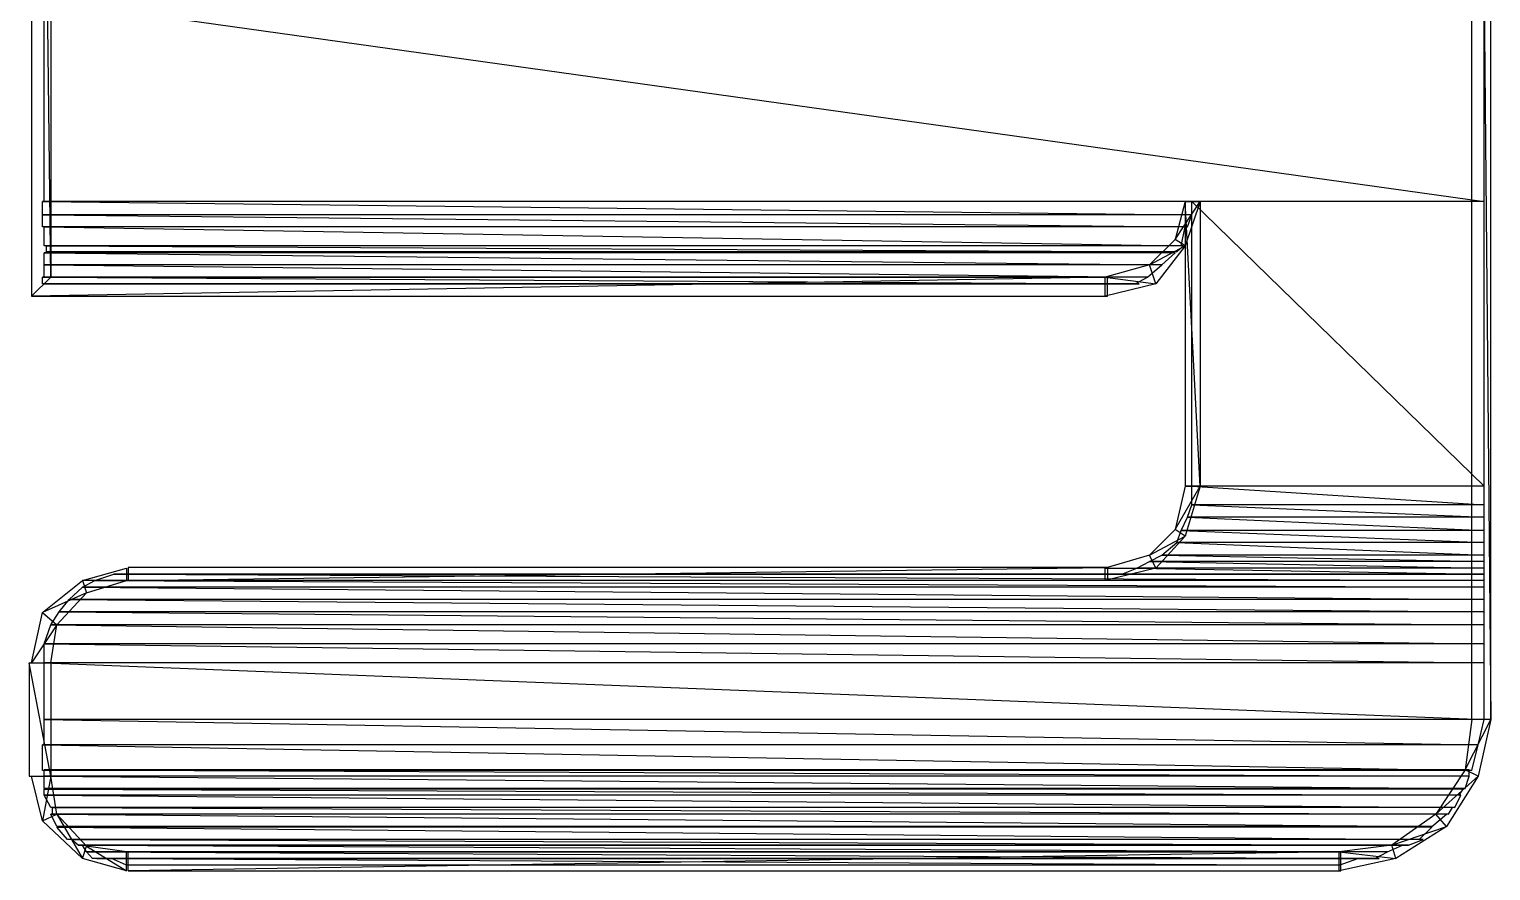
# Model space of a CAD drawing. Header units: millimetres. Extents: x 10 to 831, y 7 to 587.
# Drawn here: x 756.909 to 759.358, y 85.976 to 87.386 of the extents above; entities that cross this region are included whole.
import ezdxf

# ---------------------------------------------------------------- set-up
doc = ezdxf.new("R2010")
doc.units = ezdxf.units.MM
doc.layers.get('0').update_dxf_attribs({"linetype": 'CONTINUOUS'})

msp = doc.modelspace()

# ---------------------------------------------------------------- linework, layer by layer
at = {"color": 0}
for p, q in [((756.945, 86.9707), (756.913, 89.7117)), ((756.913, 89.7117), (756.913, 86.9389)), ((756.945, 86.9707), (756.913, 89.7117)), ((756.945, 86.9707), (756.913, 89.7117)), ((756.913, 89.7117), (756.913, 86.9389)), ((756.945, 86.9707), (756.913, 89.7117)), ((756.945, 89.7117), (756.945, 86.9707)), ((759.326, 89.7117), (759.358, 86.2295)), ((759.326, 89.7117), (759.358, 86.2295)), ((759.326, 89.7117), (759.358, 86.2295)), ((759.326, 89.7117), (759.358, 86.2295)), ((759.326, 86.2295), (759.326, 89.7117)), ((759.358, 86.2295), (759.358, 89.7117)), ((759.358, 86.2295), (759.358, 89.7117)), ((756.934, 87.4353), (759.347, 87.0977)), ((756.934, 87.4353), (759.347, 87.0977)), ((756.934, 87.4353), (759.347, 87.0977)), ((756.934, 87.4353), (759.347, 87.0977)), ((756.934, 87.0977), (756.934, 87.4353)), ((759.347, 87.0977), (759.347, 87.4353)), ((759.347, 87.0977), (759.347, 87.4353)), ((758.857, 87.0977), (756.931, 87.0977)), ((756.931, 87.0977), (758.857, 87.0754)), ((756.931, 87.0977), (758.857, 87.0754)), ((758.857, 87.0977), (756.931, 87.0977)), ((756.931, 87.0977), (758.857, 87.0754)), ((756.931, 87.0977), (758.857, 87.0754)), ((756.931, 87.0754), (756.931, 87.0977)), ((759.347, 87.0977), (756.934, 87.0977)), ((759.347, 87.0977), (756.934, 87.0977)), ((758.829, 87.0342), (758.871, 87.0977)), ((758.829, 87.0342), (758.871, 87.0977)), ((758.829, 87.0342), (758.871, 87.0977)), ((758.829, 87.0342), (758.871, 87.0977)), ((758.846, 87.0977), (758.829, 87.0342)), ((758.871, 86.6207), (758.846, 87.0977)), ((758.846, 87.0977), (758.846, 86.6207)), ((758.871, 86.6207), (758.846, 87.0977)), ((758.846, 87.0977), (758.871, 87.0977)), ((758.871, 86.6207), (758.846, 87.0977)), ((758.846, 87.0977), (758.846, 86.6207)), ((758.871, 86.6207), (758.846, 87.0977)), ((758.846, 87.0977), (758.871, 87.0977)), ((758.871, 87.0977), (758.846, 87.0232)), ((758.871, 87.0977), (758.846, 87.0977)), ((758.871, 87.0977), (758.846, 87.0232)), ((758.871, 87.0977), (758.846, 87.0977)), ((758.857, 87.0754), (758.857, 87.0977)), ((758.857, 87.0754), (758.857, 87.0977)), ((759.347, 87.0977), (758.857, 87.0977)), ((758.857, 87.0977), (759.347, 86.6207)), ((758.857, 87.0977), (759.347, 86.6207)), ((759.347, 87.0977), (758.857, 87.0977)), ((758.857, 87.0977), (759.347, 86.6207)), ((758.857, 87.0977), (759.347, 86.6207)), ((758.857, 86.6207), (758.857, 87.0977)), ((758.871, 87.0977), (758.871, 86.6207)), ((759.347, 86.6207), (759.347, 87.0977)), ((759.347, 86.6207), (759.347, 87.0977)), ((758.857, 87.0754), (756.931, 87.0754)), ((758.857, 87.0754), (756.931, 87.0754)), ((758.857, 87.0754), (756.931, 87.0754)), ((756.931, 87.0754), (758.85, 87.055)), ((756.931, 87.0754), (758.85, 87.055)), ((758.857, 87.0754), (756.931, 87.0754)), ((756.931, 87.0754), (758.85, 87.055)), ((756.931, 87.0754), (758.85, 87.055)), ((756.931, 87.055), (756.931, 87.0754)), ((758.85, 87.055), (758.857, 87.0754)), ((758.85, 87.055), (758.857, 87.0754)), ((758.85, 87.055), (756.931, 87.055)), ((758.85, 87.055), (756.931, 87.055)), ((758.846, 87.055), (756.934, 87.055)), ((756.934, 87.055), (758.839, 87.0232)), ((756.934, 87.055), (758.839, 87.0232)), ((758.846, 87.055), (756.934, 87.055)), ((756.934, 87.055), (758.839, 87.0232)), ((756.934, 87.055), (758.839, 87.0232)), ((756.934, 87.0232), (756.934, 87.055)), ((758.839, 87.0232), (758.846, 87.055)), ((758.839, 87.0232), (758.846, 87.055)), ((758.839, 87.0232), (756.934, 87.0232)), ((758.839, 87.0232), (756.934, 87.0232)), ((758.843, 87.0232), (756.938, 87.0232)), ((756.938, 87.0232), (758.832, 87.0133)), ((756.938, 87.0232), (758.832, 87.0133)), ((758.843, 87.0232), (756.938, 87.0232)), ((756.938, 87.0232), (758.832, 87.0133)), ((756.938, 87.0232), (758.832, 87.0133)), ((756.938, 87.0133), (756.938, 87.0232)), ((758.832, 87.0133), (756.938, 87.0133)), ((758.832, 87.0133), (756.938, 87.0133)), ((758.829, 87.0342), (758.786, 86.9915)), ((758.829, 87.0342), (758.786, 86.9915)), ((758.786, 86.9915), (758.846, 87.0232)), ((758.786, 86.9915), (758.846, 87.0232)), ((758.786, 86.9915), (758.846, 87.0232)), ((758.786, 86.9915), (758.846, 87.0232)), ((758.846, 87.0232), (758.797, 86.9597)), ((758.846, 87.0232), (758.797, 86.9597)), ((758.846, 87.0232), (758.829, 87.0342)), ((758.846, 87.0232), (758.829, 87.0342)), ((758.846, 87.0232), (758.829, 87.0342)), ((758.846, 87.0232), (758.829, 87.0342)), ((758.832, 87.0133), (758.843, 87.0232)), ((758.832, 87.0133), (758.843, 87.0232)), ((758.829, 87.0119), (756.934, 87.0119)), ((756.934, 87.0119), (758.807, 86.9915)), ((756.934, 87.0119), (758.807, 86.9915)), ((758.829, 87.0119), (756.934, 87.0119)), ((756.934, 87.0119), (758.807, 86.9915)), ((756.934, 87.0119), (758.807, 86.9915)), ((756.934, 86.9915), (756.934, 87.0119)), ((758.807, 86.9915), (756.934, 86.9915)), ((758.807, 86.9915), (756.934, 86.9915)), ((758.807, 86.9915), (756.934, 86.9915)), ((756.934, 86.9915), (758.783, 86.9707)), ((756.934, 86.9915), (758.783, 86.9707)), ((758.807, 86.9915), (756.934, 86.9915)), ((756.934, 86.9915), (758.783, 86.9707)), ((756.934, 86.9915), (758.783, 86.9707)), ((756.934, 86.9707), (756.934, 86.9915)), ((758.786, 86.9915), (758.712, 86.9707)), ((758.786, 86.9915), (758.712, 86.9707)), ((758.783, 86.9707), (758.807, 86.9915)), ((758.783, 86.9707), (758.807, 86.9915)), ((758.797, 86.9597), (758.786, 86.9915)), ((758.797, 86.9597), (758.786, 86.9915)), ((758.797, 86.9597), (758.786, 86.9915)), ((758.797, 86.9597), (758.786, 86.9915)), ((758.807, 86.9915), (758.829, 87.0119)), ((758.807, 86.9915), (758.829, 87.0119)), ((758.716, 86.9707), (756.913, 86.9389)), ((758.716, 86.9707), (756.913, 86.9389)), ((756.913, 86.9389), (756.945, 86.9707)), ((756.913, 86.9389), (756.945, 86.9707)), ((758.716, 86.9707), (756.913, 86.9389)), ((758.716, 86.9707), (756.913, 86.9389)), ((756.913, 86.9389), (756.945, 86.9707)), ((756.913, 86.9389), (756.945, 86.9707)), ((758.783, 86.9707), (756.931, 86.9707)), ((756.931, 86.9707), (758.762, 86.9597)), ((756.931, 86.9707), (758.762, 86.9597)), ((758.783, 86.9707), (756.931, 86.9707)), ((756.931, 86.9707), (758.762, 86.9597)), ((756.931, 86.9707), (758.762, 86.9597)), ((756.931, 86.9597), (756.931, 86.9707)), ((758.783, 86.9707), (756.934, 86.9707)), ((758.783, 86.9707), (756.934, 86.9707)), ((756.945, 86.9707), (758.716, 86.9707)), ((756.945, 86.9707), (758.716, 86.9707)), ((758.712, 86.9389), (758.712, 86.9707)), ((758.712, 86.9707), (758.797, 86.9597)), ((758.712, 86.9707), (758.797, 86.9597)), ((758.712, 86.9389), (758.712, 86.9707)), ((758.712, 86.9707), (758.797, 86.9597)), ((758.712, 86.9707), (758.797, 86.9597)), ((758.716, 86.9389), (758.716, 86.9707)), ((758.716, 86.9389), (758.716, 86.9707)), ((758.762, 86.9597), (758.783, 86.9707)), ((758.762, 86.9597), (758.783, 86.9707)), ((758.762, 86.9597), (756.931, 86.9597)), ((758.762, 86.9597), (756.931, 86.9597)), ((758.712, 86.9597), (756.934, 86.9597)), ((756.934, 86.9597), (758.712, 86.9597)), ((758.712, 86.9597), (756.934, 86.9597)), ((756.934, 86.9597), (758.744, 86.9597)), ((758.712, 86.9597), (756.934, 86.9597)), ((756.934, 86.9597), (758.712, 86.9597)), ((758.712, 86.9597), (756.934, 86.9597)), ((756.934, 86.9597), (758.744, 86.9597)), ((758.744, 86.9597), (756.938, 86.9597)), ((756.938, 86.9597), (758.744, 86.9597)), ((758.744, 86.9597), (756.938, 86.9597)), ((756.938, 86.9597), (758.769, 86.9597)), ((758.744, 86.9597), (756.938, 86.9597)), ((756.938, 86.9597), (758.744, 86.9597)), ((758.744, 86.9597), (756.938, 86.9597)), ((756.938, 86.9597), (758.769, 86.9597)), ((758.712, 86.9597), (758.712, 86.9597)), ((758.712, 86.9597), (758.712, 86.9597)), ((758.744, 86.9597), (758.712, 86.9597)), ((758.797, 86.9597), (758.712, 86.9389)), ((758.797, 86.9597), (758.712, 86.9389)), ((758.744, 86.9597), (758.744, 86.9597)), ((758.744, 86.9597), (758.744, 86.9597)), ((758.769, 86.9597), (758.744, 86.9597)), ((756.913, 86.9389), (758.716, 86.9389)), ((756.913, 86.9389), (758.716, 86.9389)), ((758.829, 86.5477), (758.871, 86.6207)), ((758.829, 86.5477), (758.871, 86.6207)), ((758.829, 86.5477), (758.871, 86.6207)), ((758.829, 86.5477), (758.871, 86.6207)), ((758.846, 86.6207), (758.829, 86.5477)), ((758.871, 86.6207), (758.846, 86.5367)), ((758.871, 86.6207), (758.846, 86.6207)), ((758.871, 86.6207), (758.846, 86.5367)), ((758.871, 86.6207), (758.846, 86.6207)), ((758.846, 86.6207), (758.871, 86.6207)), ((758.846, 86.6207), (758.871, 86.6207)), ((759.347, 86.6207), (758.857, 86.6207)), ((759.347, 86.6207), (758.857, 86.6207)), ((759.347, 86.6207), (758.857, 86.6207)), ((758.857, 86.6207), (759.347, 86.589)), ((758.857, 86.6207), (759.347, 86.589)), ((759.347, 86.6207), (758.857, 86.6207)), ((758.857, 86.6207), (759.347, 86.589)), ((758.857, 86.6207), (759.347, 86.589)), ((758.857, 86.589), (758.857, 86.6207)), ((759.347, 86.589), (759.347, 86.6207)), ((759.347, 86.589), (759.347, 86.6207)), ((758.85, 86.5685), (758.857, 86.589)), ((759.347, 86.589), (758.857, 86.589)), ((759.347, 86.589), (758.857, 86.589)), ((759.347, 86.589), (758.857, 86.589)), ((758.857, 86.589), (759.347, 86.5685)), ((758.857, 86.589), (759.347, 86.5685)), ((759.347, 86.589), (758.857, 86.589)), ((758.857, 86.589), (759.347, 86.5685)), ((758.857, 86.589), (759.347, 86.5685)), ((759.347, 86.5685), (759.347, 86.589)), ((759.347, 86.5685), (759.347, 86.589)), ((758.829, 86.5477), (758.786, 86.505)), ((758.829, 86.5477), (758.786, 86.505)), ((758.846, 86.5367), (758.829, 86.5477)), ((758.846, 86.5367), (758.829, 86.5477)), ((758.846, 86.5367), (758.829, 86.5477)), ((758.846, 86.5367), (758.829, 86.5477)), ((758.839, 86.5463), (758.85, 86.5685)), ((759.347, 86.5685), (758.85, 86.5685)), ((759.347, 86.5685), (758.85, 86.5685)), ((759.347, 86.5685), (758.85, 86.5685)), ((758.85, 86.5685), (759.347, 86.5463)), ((758.85, 86.5685), (759.347, 86.5463)), ((759.347, 86.5685), (758.85, 86.5685)), ((758.85, 86.5685), (759.347, 86.5463)), ((758.85, 86.5685), (759.347, 86.5463)), ((759.347, 86.5463), (759.347, 86.5685)), ((759.347, 86.5463), (759.347, 86.5685)), ((758.786, 86.505), (758.846, 86.5367)), ((758.786, 86.505), (758.846, 86.5367)), ((758.786, 86.505), (758.846, 86.5367)), ((758.786, 86.505), (758.846, 86.5367)), ((758.846, 86.5367), (758.797, 86.4828)), ((758.846, 86.5367), (758.797, 86.4828)), ((758.807, 86.505), (758.832, 86.5258)), ((758.832, 86.5258), (758.839, 86.5463)), ((759.347, 86.5258), (758.832, 86.5258)), ((759.347, 86.5258), (758.832, 86.5258)), ((759.347, 86.5258), (758.832, 86.5258)), ((758.832, 86.5258), (759.347, 86.505)), ((758.832, 86.5258), (759.347, 86.505)), ((759.347, 86.5258), (758.832, 86.5258)), ((758.832, 86.5258), (759.347, 86.505)), ((758.832, 86.5258), (759.347, 86.505)), ((759.347, 86.5463), (758.839, 86.5463)), ((759.347, 86.5463), (758.839, 86.5463)), ((759.347, 86.5463), (758.839, 86.5463)), ((758.839, 86.5463), (759.347, 86.5258)), ((758.839, 86.5463), (759.347, 86.5258)), ((759.347, 86.5463), (758.839, 86.5463)), ((758.839, 86.5463), (759.347, 86.5258)), ((758.839, 86.5463), (759.347, 86.5258)), ((759.347, 86.5258), (759.347, 86.5463)), ((759.347, 86.5258), (759.347, 86.5463)), ((759.347, 86.505), (759.347, 86.5258)), ((759.347, 86.505), (759.347, 86.5258)), ((758.786, 86.505), (758.712, 86.4828)), ((758.786, 86.505), (758.712, 86.4828)), ((758.786, 86.4941), (758.807, 86.505)), ((758.797, 86.4828), (758.786, 86.505)), ((758.797, 86.4828), (758.786, 86.505)), ((758.797, 86.4828), (758.786, 86.505)), ((758.797, 86.4828), (758.786, 86.505)), ((759.347, 86.505), (758.807, 86.505)), ((759.347, 86.505), (758.807, 86.505)), ((759.347, 86.505), (758.807, 86.505)), ((758.807, 86.505), (759.347, 86.4941)), ((758.807, 86.505), (759.347, 86.4941)), ((759.347, 86.505), (758.807, 86.505)), ((758.807, 86.505), (759.347, 86.4941)), ((758.807, 86.505), (759.347, 86.4941)), ((759.347, 86.4941), (759.347, 86.505)), ((759.347, 86.4941), (759.347, 86.505)), ((756.998, 86.4623), (757.072, 86.4828)), ((756.998, 86.4623), (757.072, 86.4828)), ((757.072, 86.4828), (757.072, 86.4623)), ((757.072, 86.4828), (757.072, 86.4623)), ((757.075, 86.4842), (757.075, 86.4623)), ((757.075, 86.4623), (758.716, 86.4842)), ((758.716, 86.4842), (757.075, 86.4842)), ((757.075, 86.4623), (758.716, 86.4842)), ((757.075, 86.4842), (757.075, 86.4623)), ((757.075, 86.4623), (758.716, 86.4842)), ((758.716, 86.4842), (757.075, 86.4842)), ((757.075, 86.4623), (758.716, 86.4842)), ((758.712, 86.4623), (758.712, 86.4828)), ((758.712, 86.4828), (758.797, 86.4828)), ((758.797, 86.4828), (758.712, 86.4623)), ((758.712, 86.4828), (758.797, 86.4828)), ((758.712, 86.4623), (758.712, 86.4828)), ((758.712, 86.4828), (758.797, 86.4828)), ((758.797, 86.4828), (758.712, 86.4623)), ((758.712, 86.4828), (758.797, 86.4828)), ((758.716, 86.4842), (758.716, 86.4623)), ((758.716, 86.4842), (758.716, 86.4623)), ((758.74, 86.4732), (758.765, 86.4828)), ((758.74, 86.4732), (758.765, 86.4828)), ((758.765, 86.4828), (758.786, 86.4941)), ((759.347, 86.4828), (758.765, 86.4828)), ((759.347, 86.4828), (758.765, 86.4828)), ((759.347, 86.4828), (758.765, 86.4828)), ((758.765, 86.4828), (759.347, 86.4732)), ((758.765, 86.4828), (759.347, 86.4732)), ((759.347, 86.4828), (758.765, 86.4828)), ((758.765, 86.4828), (759.347, 86.4732)), ((758.765, 86.4828), (759.347, 86.4732)), ((759.347, 86.4941), (758.786, 86.4941)), ((759.347, 86.4941), (758.786, 86.4941)), ((759.347, 86.4941), (758.786, 86.4941)), ((758.786, 86.4941), (759.347, 86.4828)), ((758.786, 86.4941), (759.347, 86.4828)), ((759.347, 86.4941), (758.786, 86.4941)), ((758.786, 86.4941), (759.347, 86.4828)), ((758.786, 86.4941), (759.347, 86.4828)), ((759.347, 86.4828), (759.347, 86.4941)), ((759.347, 86.4828), (759.347, 86.4941)), ((759.347, 86.4732), (759.347, 86.4828)), ((759.347, 86.4732), (759.347, 86.4828)), ((756.931, 86.4087), (756.998, 86.4623)), ((756.931, 86.4087), (756.998, 86.4623)), ((756.976, 86.4306), (756.998, 86.4514)), ((756.998, 86.4514), (757.019, 86.4623)), ((757.072, 86.4623), (756.998, 86.4623)), ((757.072, 86.4623), (756.998, 86.4623)), ((756.998, 86.4623), (757.005, 86.4415)), ((756.998, 86.4623), (757.005, 86.4415)), ((757.072, 86.4623), (756.998, 86.4623)), ((757.072, 86.4623), (756.998, 86.4623)), ((756.998, 86.4623), (757.005, 86.4415)), ((756.998, 86.4623), (757.005, 86.4415)), ((759.347, 86.4514), (756.998, 86.4514)), ((759.347, 86.4514), (756.998, 86.4514)), ((759.347, 86.4514), (756.998, 86.4514)), ((756.998, 86.4514), (759.347, 86.4306)), ((756.998, 86.4514), (759.347, 86.4306)), ((759.347, 86.4514), (756.998, 86.4514)), ((756.998, 86.4514), (759.347, 86.4306)), ((756.998, 86.4514), (759.347, 86.4306)), ((757.005, 86.4415), (757.072, 86.4623)), ((757.005, 86.4415), (757.072, 86.4623)), ((757.019, 86.4623), (757.051, 86.4732)), ((759.347, 86.4623), (757.019, 86.4623)), ((759.347, 86.4623), (757.019, 86.4623)), ((759.347, 86.4623), (757.019, 86.4623)), ((757.019, 86.4623), (759.347, 86.4514)), ((757.019, 86.4623), (759.347, 86.4514)), ((759.347, 86.4623), (757.019, 86.4623)), ((757.019, 86.4623), (759.347, 86.4514)), ((757.019, 86.4623), (759.347, 86.4514)), ((759.347, 86.4732), (757.051, 86.4732)), ((759.347, 86.4732), (757.051, 86.4732)), ((757.051, 86.4732), (757.075, 86.4732)), ((759.347, 86.4732), (757.051, 86.4732)), ((757.051, 86.4732), (759.347, 86.4623)), ((757.051, 86.4732), (759.347, 86.4623)), ((759.347, 86.4732), (757.051, 86.4732)), ((757.051, 86.4732), (759.347, 86.4623)), ((757.051, 86.4732), (759.347, 86.4623)), ((759.347, 86.4732), (757.075, 86.4732)), ((757.075, 86.4732), (759.347, 86.4732)), ((757.075, 86.4732), (759.347, 86.4732)), ((759.347, 86.4732), (757.075, 86.4732)), ((757.075, 86.4732), (759.347, 86.4732)), ((757.075, 86.4732), (759.347, 86.4732)), ((758.716, 86.4623), (757.075, 86.4623)), ((758.74, 86.4732), (758.712, 86.4732)), ((758.74, 86.4732), (758.712, 86.4732)), ((758.712, 86.4732), (759.347, 86.4732)), ((759.347, 86.4732), (758.74, 86.4732)), ((759.347, 86.4732), (758.74, 86.4732)), ((759.347, 86.4732), (758.74, 86.4732)), ((759.347, 86.4732), (758.74, 86.4732)), ((758.74, 86.4732), (759.347, 86.4732)), ((758.74, 86.4732), (759.347, 86.4732)), ((759.347, 86.4732), (758.74, 86.4732)), ((759.347, 86.4732), (759.347, 86.4732)), ((759.347, 86.4732), (759.347, 86.4732)), ((759.347, 86.4623), (759.347, 86.4732)), ((759.347, 86.4623), (759.347, 86.4732)), ((759.347, 86.4514), (759.347, 86.4623)), ((759.347, 86.4514), (759.347, 86.4623)), ((759.347, 86.4306), (759.347, 86.4514)), ((759.347, 86.4306), (759.347, 86.4514)), ((757.005, 86.4415), (756.931, 86.4087)), ((757.005, 86.4415), (756.931, 86.4087)), ((757.005, 86.4415), (756.931, 86.4087)), ((757.005, 86.4415), (756.931, 86.4087)), ((756.955, 86.3879), (757.005, 86.4415)), ((756.955, 86.3879), (757.005, 86.4415)), ((756.959, 86.4097), (756.976, 86.4306)), ((759.347, 86.4306), (756.976, 86.4306)), ((759.347, 86.4306), (756.976, 86.4306)), ((759.347, 86.4306), (756.976, 86.4306)), ((756.976, 86.4306), (759.347, 86.4097)), ((756.976, 86.4306), (759.347, 86.4097)), ((759.347, 86.4306), (756.976, 86.4306)), ((756.976, 86.4306), (759.347, 86.4097)), ((756.976, 86.4306), (759.347, 86.4097)), ((759.347, 86.4097), (759.347, 86.4306)), ((759.347, 86.4097), (759.347, 86.4306)), ((756.913, 86.3244), (756.931, 86.4087)), ((756.913, 86.3244), (756.931, 86.4087)), ((756.931, 86.4087), (756.955, 86.3879)), ((756.931, 86.4087), (756.955, 86.3879)), ((756.931, 86.4087), (756.955, 86.3879)), ((756.931, 86.4087), (756.955, 86.3879)), ((756.945, 86.3879), (756.959, 86.4097)), ((759.347, 86.4097), (756.959, 86.4097)), ((759.347, 86.4097), (756.959, 86.4097)), ((759.347, 86.4097), (756.959, 86.4097)), ((756.959, 86.4097), (759.347, 86.3879)), ((756.959, 86.4097), (759.347, 86.3879)), ((759.347, 86.4097), (756.959, 86.4097)), ((756.959, 86.4097), (759.347, 86.3879)), ((756.959, 86.4097), (759.347, 86.3879)), ((759.347, 86.3879), (759.347, 86.4097)), ((759.347, 86.3879), (759.347, 86.4097)), ((756.955, 86.3879), (756.913, 86.3244)), ((756.955, 86.3879), (756.913, 86.3244)), ((756.955, 86.3879), (756.913, 86.3244)), ((756.955, 86.3879), (756.913, 86.3244)), ((756.934, 86.3561), (756.945, 86.3879)), ((759.347, 86.3879), (756.945, 86.3879)), ((759.347, 86.3879), (756.945, 86.3879)), ((759.347, 86.3879), (756.945, 86.3879)), ((756.945, 86.3879), (759.347, 86.3561)), ((756.945, 86.3879), (759.347, 86.3561)), ((759.347, 86.3879), (756.945, 86.3879)), ((756.945, 86.3879), (759.347, 86.3561)), ((756.945, 86.3879), (759.347, 86.3561)), ((756.945, 86.3244), (756.955, 86.3879)), ((759.347, 86.3561), (759.347, 86.3879)), ((759.347, 86.3561), (759.347, 86.3879)), ((759.347, 86.3561), (756.934, 86.3561)), ((759.347, 86.3561), (756.934, 86.3561)), ((759.347, 86.3561), (756.934, 86.3561)), ((756.934, 86.3561), (759.347, 86.3244)), ((756.934, 86.3561), (759.347, 86.3244)), ((759.347, 86.3561), (756.934, 86.3561)), ((756.934, 86.3561), (759.347, 86.3244)), ((756.934, 86.3561), (759.347, 86.3244)), ((756.934, 86.3244), (756.934, 86.3561)), ((759.347, 86.3244), (759.347, 86.3561)), ((759.347, 86.3244), (759.347, 86.3561)), ((756.945, 86.1342), (756.909, 86.3244)), ((756.909, 86.3244), (756.909, 86.1342)), ((756.945, 86.1342), (756.909, 86.3244)), ((756.909, 86.3244), (756.945, 86.3244)), ((756.945, 86.1342), (756.909, 86.3244)), ((756.909, 86.3244), (756.909, 86.1342)), ((756.945, 86.1342), (756.909, 86.3244)), ((756.909, 86.3244), (756.945, 86.3244)), ((756.913, 86.3244), (756.945, 86.3244)), ((756.913, 86.3244), (756.945, 86.3244)), ((759.347, 86.3244), (756.934, 86.3244)), ((759.347, 86.3244), (756.934, 86.3244)), ((759.347, 86.3244), (756.934, 86.3244)), ((756.934, 86.3244), (759.347, 86.2295)), ((756.934, 86.3244), (759.347, 86.2295)), ((759.347, 86.3244), (756.934, 86.3244)), ((756.934, 86.3244), (759.347, 86.2295)), ((756.934, 86.3244), (759.347, 86.2295)), ((756.934, 86.2295), (756.934, 86.3244)), ((756.945, 86.3244), (756.945, 86.1342)), ((759.347, 86.2295), (759.347, 86.3244)), ((759.347, 86.2295), (759.347, 86.3244)), ((759.347, 86.2295), (756.934, 86.2295)), ((759.347, 86.2295), (756.934, 86.2295)), ((759.347, 86.2295), (756.934, 86.2295)), ((756.934, 86.2295), (759.337, 86.1868)), ((756.934, 86.2295), (759.337, 86.1868)), ((759.347, 86.2295), (756.934, 86.2295)), ((756.934, 86.2295), (759.337, 86.1868)), ((756.934, 86.2295), (759.337, 86.1868)), ((756.934, 86.1868), (756.934, 86.2295)), ((759.315, 86.1452), (759.358, 86.2295)), ((759.315, 86.1452), (759.358, 86.2295)), ((759.315, 86.1452), (759.358, 86.2295)), ((759.315, 86.1452), (759.358, 86.2295)), ((759.326, 86.2295), (759.315, 86.1452)), ((759.358, 86.2295), (759.326, 86.2295)), ((759.358, 86.2295), (759.326, 86.2295)), ((759.358, 86.2295), (759.326, 86.2295)), ((759.358, 86.2295), (759.326, 86.2295)), ((759.337, 86.1868), (759.347, 86.2295)), ((759.337, 86.1868), (759.347, 86.2295)), ((759.358, 86.2295), (759.337, 86.1342)), ((759.358, 86.2295), (759.337, 86.1342)), ((759.337, 86.1868), (756.931, 86.1868)), ((756.931, 86.1868), (759.326, 86.1441)), ((756.931, 86.1868), (759.326, 86.1441)), ((759.337, 86.1868), (756.931, 86.1868)), ((756.931, 86.1868), (759.326, 86.1441)), ((756.931, 86.1868), (759.326, 86.1441)), ((756.931, 86.1441), (756.931, 86.1868)), ((759.337, 86.1868), (756.934, 86.1868)), ((759.337, 86.1868), (756.934, 86.1868)), ((759.326, 86.1441), (759.337, 86.1868)), ((759.326, 86.1441), (759.337, 86.1868)), ((756.909, 86.1342), (756.945, 86.1342)), ((756.909, 86.1342), (756.945, 86.1342)), ((756.913, 86.1342), (756.945, 86.1342)), ((756.931, 86.0598), (756.913, 86.1342)), ((756.913, 86.1342), (756.945, 86.1342)), ((756.931, 86.0598), (756.913, 86.1342)), ((759.326, 86.1441), (756.931, 86.1441)), ((759.326, 86.1441), (756.931, 86.1441)), ((756.945, 86.1342), (756.931, 86.0598)), ((756.945, 86.1342), (756.931, 86.0598)), ((756.945, 86.1342), (756.931, 86.0598)), ((756.945, 86.1342), (756.931, 86.0598)), ((759.322, 86.1452), (756.934, 86.1452)), ((756.934, 86.1452), (759.322, 86.1342)), ((756.934, 86.1452), (759.322, 86.1342)), ((759.322, 86.1452), (756.934, 86.1452)), ((756.934, 86.1452), (759.322, 86.1342)), ((756.934, 86.1452), (759.322, 86.1342)), ((756.934, 86.1342), (756.934, 86.1452)), ((759.322, 86.1342), (756.934, 86.1342)), ((759.322, 86.1342), (756.934, 86.1342)), ((759.322, 86.1342), (756.934, 86.1342)), ((756.934, 86.1342), (759.315, 86.1138)), ((756.934, 86.1342), (759.315, 86.1138)), ((759.322, 86.1342), (756.934, 86.1342)), ((756.934, 86.1342), (759.315, 86.1138)), ((756.934, 86.1342), (759.315, 86.1138)), ((756.934, 86.1138), (756.934, 86.1342)), ((756.955, 86.0707), (756.945, 86.1342)), ((756.955, 86.0707), (756.945, 86.1342)), ((759.315, 86.1452), (759.266, 86.0707)), ((759.315, 86.1452), (759.266, 86.0707)), ((759.266, 86.0707), (759.337, 86.1342)), ((759.266, 86.0707), (759.337, 86.1342)), ((759.266, 86.0707), (759.337, 86.1342)), ((759.266, 86.0707), (759.337, 86.1342)), ((759.337, 86.1342), (759.284, 86.0503)), ((759.337, 86.1342), (759.284, 86.0503)), ((759.337, 86.1342), (759.315, 86.1452)), ((759.337, 86.1342), (759.315, 86.1452)), ((759.337, 86.1342), (759.315, 86.1452)), ((759.337, 86.1342), (759.315, 86.1452)), ((759.315, 86.1138), (759.322, 86.1342)), ((759.315, 86.1138), (759.322, 86.1342)), ((759.322, 86.1342), (759.322, 86.1452)), ((759.322, 86.1342), (759.322, 86.1452)), ((759.315, 86.1138), (756.934, 86.1138)), ((759.315, 86.1138), (756.934, 86.1138)), ((759.312, 86.1124), (756.934, 86.1124)), ((756.934, 86.1124), (759.305, 86.1025)), ((756.934, 86.1124), (759.305, 86.1025)), ((759.312, 86.1124), (756.934, 86.1124)), ((756.934, 86.1124), (759.305, 86.1025)), ((756.934, 86.1124), (759.305, 86.1025)), ((756.934, 86.1025), (756.934, 86.1124)), ((759.305, 86.1025), (759.312, 86.1124)), ((759.305, 86.1025), (759.312, 86.1124)), ((759.305, 86.1025), (756.934, 86.1025)), ((759.305, 86.1025), (756.934, 86.1025)), ((759.308, 86.1025), (756.934, 86.1025)), ((756.934, 86.1025), (759.298, 86.082)), ((756.934, 86.1025), (759.298, 86.082)), ((759.308, 86.1025), (756.934, 86.1025)), ((756.934, 86.1025), (759.298, 86.082)), ((756.934, 86.1025), (759.298, 86.082)), ((756.945, 86.082), (756.934, 86.1025)), ((759.298, 86.082), (759.308, 86.1025)), ((759.298, 86.082), (759.308, 86.1025)), ((756.931, 86.0598), (756.955, 86.0707)), ((756.931, 86.0598), (756.955, 86.0707)), ((756.931, 86.0598), (756.955, 86.0707)), ((756.931, 86.0598), (756.955, 86.0707)), ((756.998, 85.9966), (756.931, 86.0598)), ((756.998, 85.9966), (756.931, 86.0598)), ((759.298, 86.082), (756.945, 86.082)), ((759.298, 86.082), (756.945, 86.082)), ((759.284, 86.0707), (756.945, 86.0707)), ((756.945, 86.0707), (759.259, 86.0503)), ((756.945, 86.0707), (759.259, 86.0503)), ((756.955, 86.0503), (756.945, 86.0707)), ((759.284, 86.0707), (756.945, 86.0707)), ((756.945, 86.0707), (759.259, 86.0503)), ((756.945, 86.0707), (759.259, 86.0503)), ((756.955, 86.0503), (756.945, 86.0707)), ((759.294, 86.082), (756.948, 86.082)), ((756.948, 86.082), (759.287, 86.0707)), ((756.948, 86.082), (759.287, 86.0707)), ((759.294, 86.082), (756.948, 86.082)), ((756.948, 86.082), (759.287, 86.0707)), ((756.948, 86.082), (759.287, 86.0707)), ((756.948, 86.0707), (756.948, 86.082)), ((759.287, 86.0707), (756.948, 86.0707)), ((759.287, 86.0707), (756.948, 86.0707)), ((756.955, 86.0707), (756.998, 85.9966)), ((756.955, 86.0707), (756.998, 85.9966)), ((757.005, 86.0171), (756.955, 86.0707)), ((756.955, 86.0707), (756.998, 85.9966)), ((756.955, 86.0707), (756.998, 85.9966)), ((757.005, 86.0171), (756.955, 86.0707)), ((759.266, 86.0707), (759.192, 86.0185)), ((759.266, 86.0707), (759.192, 86.0185)), ((759.259, 86.0503), (759.284, 86.0707)), ((759.259, 86.0503), (759.284, 86.0707)), ((759.284, 86.0503), (759.266, 86.0707)), ((759.284, 86.0503), (759.266, 86.0707)), ((759.284, 86.0503), (759.266, 86.0707)), ((759.284, 86.0503), (759.266, 86.0707)), ((759.287, 86.0707), (759.294, 86.082)), ((759.287, 86.0707), (759.294, 86.082)), ((759.259, 86.0503), (756.955, 86.0503)), ((759.259, 86.0503), (756.955, 86.0503)), ((756.955, 86.0503), (759.259, 86.0503)), ((756.955, 86.0503), (759.259, 86.0503)), ((759.259, 86.0503), (756.955, 86.0503)), ((759.259, 86.0503), (756.955, 86.0503)), ((756.955, 86.0503), (759.259, 86.0503)), ((756.955, 86.0503), (759.259, 86.0503)), ((759.259, 86.0503), (756.955, 86.0503)), ((759.259, 86.0489), (756.955, 86.0489)), ((756.955, 86.0489), (759.238, 86.028)), ((756.955, 86.0489), (759.238, 86.028)), ((759.259, 86.0489), (756.955, 86.0489)), ((756.955, 86.0489), (759.238, 86.028)), ((756.955, 86.0489), (759.238, 86.028)), ((756.973, 86.028), (756.955, 86.0489)), ((759.192, 86.0185), (759.284, 86.0503)), ((759.192, 86.0185), (759.284, 86.0503)), ((759.192, 86.0185), (759.284, 86.0503)), ((759.192, 86.0185), (759.284, 86.0503)), ((759.284, 86.0503), (759.199, 85.9966)), ((759.284, 86.0503), (759.199, 85.9966)), ((759.238, 86.028), (759.259, 86.0489)), ((759.238, 86.028), (759.259, 86.0489)), ((759.259, 86.0503), (759.259, 86.0503)), ((759.259, 86.0503), (759.259, 86.0503)), ((759.238, 86.028), (756.973, 86.028)), ((759.238, 86.028), (756.973, 86.028)), ((759.245, 86.028), (756.98, 86.028)), ((756.98, 86.028), (759.22, 86.0185)), ((756.98, 86.028), (759.22, 86.0185)), ((759.245, 86.028), (756.98, 86.028)), ((756.98, 86.028), (759.22, 86.0185)), ((756.98, 86.028), (759.22, 86.0185)), ((756.991, 86.0185), (756.98, 86.028)), ((759.22, 86.0185), (756.991, 86.0185)), ((759.22, 86.0185), (756.991, 86.0185)), ((759.22, 86.0185), (756.991, 86.0185)), ((756.991, 86.0185), (759.21, 86.0185)), ((756.991, 86.0185), (759.21, 86.0185)), ((759.22, 86.0185), (756.991, 86.0185)), ((756.991, 86.0185), (759.21, 86.0185)), ((756.991, 86.0185), (759.21, 86.0185)), ((756.998, 86.0185), (756.991, 86.0185)), ((759.21, 86.0185), (756.998, 86.0185)), ((759.21, 86.0185), (756.998, 86.0185)), ((759.21, 86.0185), (756.998, 86.0185)), ((756.998, 86.0185), (759.185, 86.0076)), ((756.998, 86.0185), (759.185, 86.0076)), ((759.21, 86.0185), (756.998, 86.0185)), ((756.998, 86.0185), (759.185, 86.0076)), ((756.998, 86.0185), (759.185, 86.0076)), ((757.005, 86.0076), (756.998, 86.0185)), ((756.998, 85.9966), (757.005, 86.0171)), ((756.998, 85.9966), (757.005, 86.0171)), ((756.998, 85.9966), (757.005, 86.0171)), ((756.998, 85.9966), (757.005, 86.0171)), ((757.005, 86.0171), (757.072, 85.9758)), ((757.005, 86.0171), (757.072, 85.9758)), ((757.005, 86.0171), (757.072, 85.9758)), ((757.005, 86.0171), (757.072, 85.9758)), ((757.072, 86.0076), (757.005, 86.0171)), ((759.192, 86.0185), (759.104, 86.0076)), ((759.192, 86.0185), (759.104, 86.0076)), ((759.185, 86.0076), (759.21, 86.0185)), ((759.185, 86.0076), (759.21, 86.0185)), ((759.199, 85.9966), (759.192, 86.0185)), ((759.199, 85.9966), (759.192, 86.0185)), ((759.199, 85.9966), (759.192, 86.0185)), ((759.199, 85.9966), (759.192, 86.0185)), ((759.21, 86.0185), (759.22, 86.0185)), ((759.21, 86.0185), (759.22, 86.0185)), ((759.22, 86.0185), (759.245, 86.028)), ((759.22, 86.0185), (759.245, 86.028)), ((757.072, 85.9758), (756.998, 85.9966)), ((757.072, 85.9758), (756.998, 85.9966)), ((759.185, 86.0076), (757.005, 86.0076)), ((759.185, 86.0076), (757.005, 86.0076)), ((759.185, 86.0076), (757.005, 86.0076)), ((757.005, 86.0076), (759.164, 85.9966)), ((757.005, 86.0076), (759.164, 85.9966)), ((759.185, 86.0076), (757.005, 86.0076)), ((757.005, 86.0076), (759.164, 85.9966)), ((757.005, 86.0076), (759.164, 85.9966)), ((757.015, 85.9966), (757.005, 86.0076)), ((759.164, 85.9966), (757.015, 85.9966)), ((759.164, 85.9966), (757.015, 85.9966)), ((759.171, 85.9966), (757.022, 85.9966)), ((757.022, 85.9966), (759.146, 85.9966)), ((757.022, 85.9966), (759.146, 85.9966)), ((759.171, 85.9966), (757.022, 85.9966)), ((757.022, 85.9966), (759.146, 85.9966)), ((757.022, 85.9966), (759.146, 85.9966)), ((757.04, 85.9966), (757.022, 85.9966)), ((759.146, 85.9966), (757.04, 85.9966)), ((759.146, 85.9966), (757.04, 85.9966)), ((759.146, 85.9966), (757.04, 85.9966)), ((757.04, 85.9966), (759.135, 85.9966)), ((757.04, 85.9966), (759.135, 85.9966)), ((759.146, 85.9966), (757.04, 85.9966)), ((757.04, 85.9966), (759.135, 85.9966)), ((757.04, 85.9966), (759.135, 85.9966)), ((757.051, 85.9966), (757.04, 85.9966)), ((759.135, 85.9966), (757.047, 85.9966)), ((757.047, 85.9966), (759.104, 85.9854)), ((757.047, 85.9966), (759.104, 85.9854)), ((759.135, 85.9966), (757.047, 85.9966)), ((757.047, 85.9966), (759.104, 85.9854)), ((757.047, 85.9966), (759.104, 85.9854)), ((757.072, 85.9854), (757.047, 85.9966)), ((759.135, 85.9966), (757.051, 85.9966)), ((759.135, 85.9966), (757.051, 85.9966)), ((757.072, 85.9758), (757.072, 86.0076)), ((757.072, 85.9758), (757.072, 86.0076)), ((759.104, 85.9854), (757.072, 85.9854)), ((759.104, 85.9854), (757.072, 85.9854)), ((759.107, 86.0076), (757.075, 85.9758)), ((759.107, 86.0076), (757.075, 85.9758)), ((757.075, 85.9758), (757.075, 86.0076)), ((759.107, 86.0076), (757.075, 85.9758)), ((759.107, 86.0076), (757.075, 85.9758)), ((757.075, 85.9758), (757.075, 86.0076)), ((757.075, 86.0076), (759.107, 86.0076)), ((759.104, 85.9758), (759.104, 86.0076)), ((759.104, 86.0076), (759.199, 85.9966)), ((759.104, 86.0076), (759.199, 85.9966)), ((759.104, 85.9758), (759.104, 86.0076)), ((759.104, 86.0076), (759.199, 85.9966)), ((759.104, 86.0076), (759.199, 85.9966)), ((759.104, 85.9854), (759.135, 85.9966)), ((759.104, 85.9854), (759.135, 85.9966)), ((759.199, 85.9966), (759.104, 85.9758)), ((759.199, 85.9966), (759.104, 85.9758)), ((759.107, 85.9758), (759.107, 86.0076)), ((759.107, 85.9758), (759.107, 86.0076)), ((759.135, 85.9966), (759.146, 85.9966)), ((759.135, 85.9966), (759.146, 85.9966)), ((759.146, 85.9966), (759.171, 85.9966)), ((759.146, 85.9966), (759.171, 85.9966)), ((759.164, 85.9966), (759.185, 86.0076)), ((759.164, 85.9966), (759.185, 86.0076)), ((757.075, 85.9758), (759.107, 85.9758)), ((757.075, 85.9758), (759.107, 85.9758))]:
    msp.add_line(p, q, dxfattribs=at)

doc.saveas('drawing.dxf')
